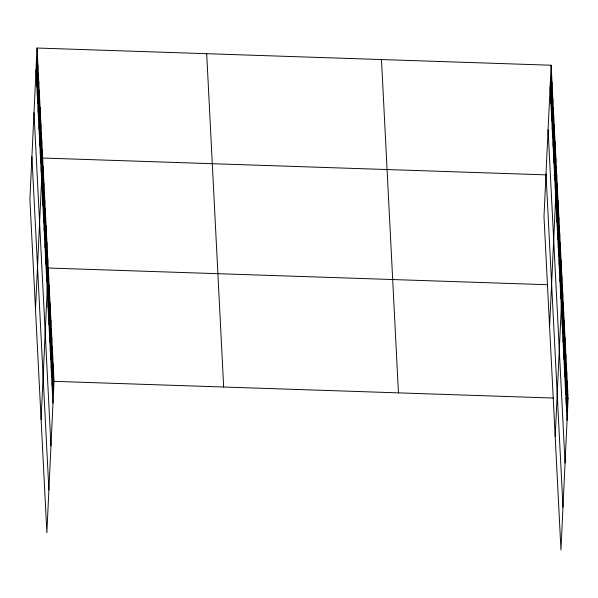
<?xml version="1.0" encoding="UTF-8"?>
<svg xmlns="http://www.w3.org/2000/svg" width="598" height="598" viewBox="0 0 598 598"><rect width="100%" height="100%" fill="white"/><g stroke="black" fill="none" stroke-linecap="round" stroke-linejoin="round"><path stroke-width="0.9" d="M37.039 48.027L29.9 199.455L46.868 532.773L54.014 381.345L37.039 48.027L551.132 65.227L568.1 398.545L560.961 549.973L543.986 216.655L551.132 65.227M36.441 78.278L37.472 56.489M36.874 86.74L37.906 64.95M37.308 95.202L38.332 73.412M37.734 103.663L38.765 81.874M38.167 112.125L39.191 90.335M38.601 120.587L39.625 98.797M39.027 129.048L40.059 107.259M39.461 137.503L40.485 115.72M39.894 145.964L40.918 124.175M40.32 154.426L41.352 132.636M40.754 162.888L41.778 141.098M41.18 171.349L42.211 149.56M35.499 309.45L42.645 158.022L546.587 174.885M42.047 188.273L43.071 166.483M42.473 196.735L43.505 174.945M42.907 205.196L43.931 183.407M43.34 213.658L44.364 191.868M43.766 222.12L44.798 200.33M44.2 230.581L45.224 208.792M44.626 239.043L45.657 217.253M45.059 247.505L46.091 225.715M45.493 255.959L46.517 234.177M45.919 264.421L46.95 242.631M46.352 272.882L47.377 251.093M46.786 281.344L47.81 259.554M41.098 419.445L48.244 268.016L547.581 284.723M47.661 298.522L48.685 276.732M48.102 307.245L49.133 285.455M48.543 315.961L49.574 294.171M48.991 324.677L50.015 302.887M49.432 333.392L50.464 311.603M49.881 342.108L50.905 320.326M50.322 350.832L51.346 329.042M50.763 359.548L51.794 337.758M51.211 368.263L52.235 346.474M51.652 376.979L52.684 355.19M52.093 385.703L53.125 363.913M52.542 394.418L53.566 372.629M550.534 95.478L551.558 73.689M550.96 103.94L551.991 82.15M551.393 112.402L552.425 90.612M551.827 120.863L552.851 99.074M552.253 129.325L553.285 107.535M552.687 137.787L553.711 115.997M553.12 146.248L554.144 124.459M553.546 154.71L554.578 132.92M553.98 163.172L555.004 141.382M554.413 171.633L555.437 149.844M554.839 180.088L555.871 158.306M555.273 188.549L556.297 166.76M549.592 326.65L556.731 175.221L553.965 175.132M556.133 205.473L557.157 183.683M556.566 213.935L557.59 192.145M556.992 222.396L558.024 200.607M557.426 230.858L558.45 209.068M557.859 239.32L558.883 217.53M558.285 247.781L559.317 225.992M558.719 256.243L559.743 234.453M559.145 264.705L560.177 242.915M559.579 273.166L560.61 251.377M560.012 281.628L561.036 259.838M560.438 290.082L561.47 268.3M560.872 298.544L561.896 276.754M555.191 436.645L562.329 285.216L560.483 285.156M561.746 315.729L562.77 293.939M562.187 324.445L563.219 302.655M562.636 333.161L563.66 311.371M563.077 341.877L564.108 320.087M563.525 350.592L564.549 328.81M563.966 359.316L564.99 337.526M564.407 368.032L565.439 346.242M564.856 376.747L565.88 354.958M565.297 385.463L566.321 363.674M565.738 394.187L566.769 372.397M566.186 402.903L567.21 381.113M566.627 411.618L567.659 389.829M54.014 381.345L553.344 398.051M565.334 398.455L568.1 398.545M550.1 87.016L567.076 420.334M548.082 129.796L565.058 463.114M546.004 173.876L562.98 507.194M381.479 59.553L398.447 392.871M206.691 53.708L223.659 387.026M36.015 69.817L52.983 403.134M33.996 112.596L50.965 445.914M31.918 156.676L48.887 489.994"/></g></svg>
